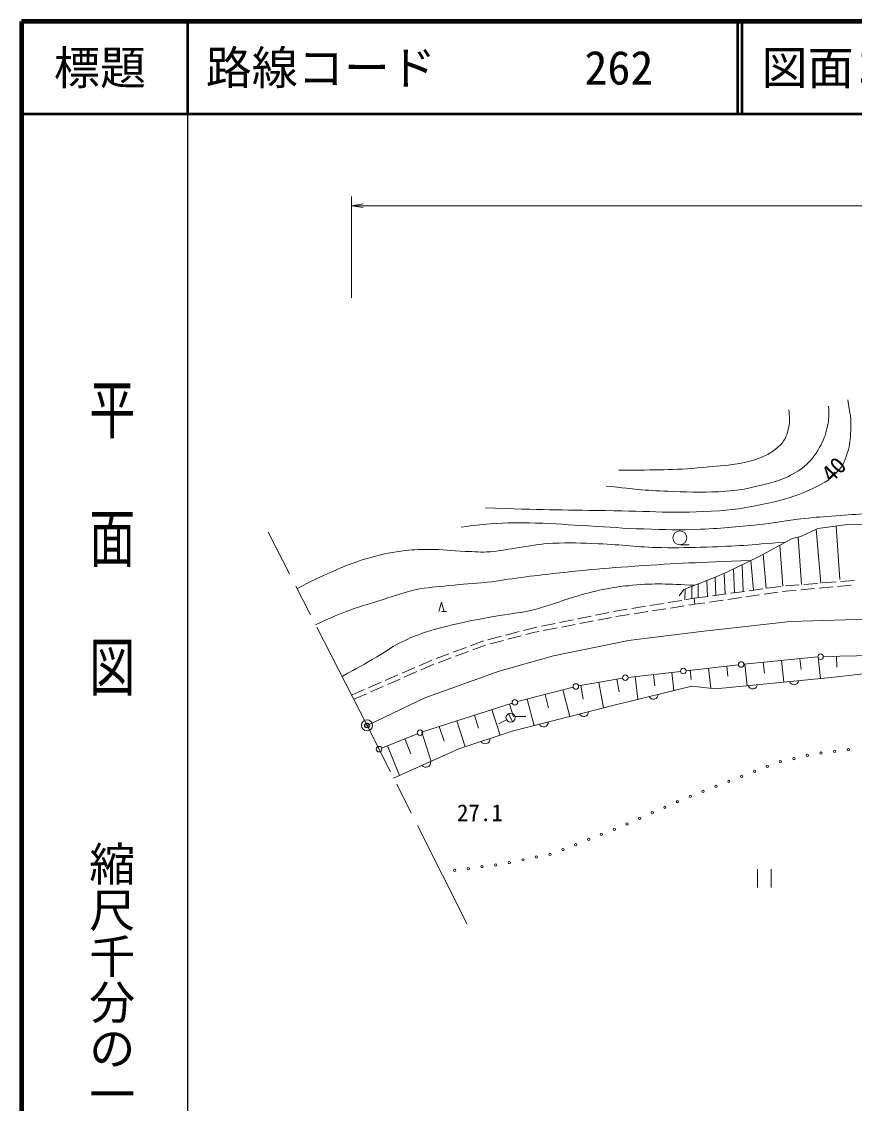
# Model space of a CAD drawing. Units: millimetres at full size, sheet at 1:1000; details may follow other scales. Extents: x 40000 to 680000, y 20000 to 380000.
# Drawn here: x 40000 to 130460, y 262491 to 380000 of the extents above; entities that cross this region are included whole.
import ezdxf
from ezdxf.enums import TextEntityAlignment as Align

# ---------------------------------------------------------------- set-up
doc = ezdxf.new("R2010")
doc.units = ezdxf.units.MM
doc.header["$LTSCALE"] = 1000
doc.header["$PDMODE"] = 32
doc.header["$PDSIZE"] = 500
doc.linetypes.add('CHAIN', pattern=[18.5, 12, -1.5, 3.5, -1.5])
for name, color, linetype, lineweight in [('M-BGD', 7, 'Continuous', 13), ('M-BMK', 2, 'CHAIN', 13), ('M-BMK-SRVR', 3, 'Continuous', 13), ('M-STR-HTXT', 7, 'Continuous', 13), ('M-TTL', 2, 'Continuous', 140), ('M-TTL-BAND', 7, 'Continuous', 25), ('M-TTL-LINE', 7, 'Continuous', 50)]:
    doc.layers.add(name, color=color, linetype=linetype, lineweight=lineweight)
for name, color, linetype in [('M-BGD-HTXT', 7, 'Continuous'), ('M-OTRS', 6, 'Continuous'), ('M-TTL-TXT', 7, 'Continuous')]:
    doc.layers.add(name, color=color, linetype=linetype)
doc.styles.add('@ＭＳ ゴシック', font='')
doc.styles.add('ＭＳ ゴシック', font='')
doc.styles.get('@ＭＳ ゴシック').set_extended_font_data('@MS Gothic')
doc.styles.get('ＭＳ ゴシック').set_extended_font_data('MS Gothic')

# ---------------------------------------------------------------- blocks, each defined once
blk = doc.blocks.new('open_arrow')
at = {"color": 0, "linetype": 'Continuous', "lineweight": -2}
blk.add_lwpolyline([(7.5, 1.25), (0, 0), (7.5, -1.25)], dxfattribs=at)

msp = doc.modelspace()

# ---------------------------------------------------------------- linework, layer by layer
at = {"layer": 'M-BGD'}
for p, q in [((126482, 324941), (124654, 324059)), ((126316, 324861), (126820, 319009)), ((129961, 325398), (126482, 324941)), ((128482, 325204), (128873, 319388)), ((133856, 325326), (129961, 325398)), ((111499, 323175), (112499, 323175)), ((123699, 323861), (120043, 321846)), ((124654, 324059), (123699, 323861)), ((124342, 323994), (124725, 318841)), ((120568, 322136), (120883, 318428)), ((122381, 323135), (122704, 318679)), ((120043, 321846), (116605, 320195)), ((118278, 320999), (118392, 318085)), ((119228, 321455), (119500, 318238)), ((116605, 320195), (115276, 319603)), ((115328, 319626), (115404, 317674)), ((116320, 320068), (116408, 317812)), ((117328, 320542), (117429, 317953)), ((115276, 319603), (111953, 318305)), ((112794, 318633), (112802, 317309)), ((113503, 318910), (113498, 317411)), ((114425, 319271), (114492, 317548)), ((121000, 318444), (122486, 318649)), ((122983, 318701), (124478, 318821)), ((124977, 318861), (126472, 318981)), ((128117, 318594), (126623, 318462)), ((126970, 319021), (128465, 319140)), ((130110, 318771), (128615, 318638)), ((128964, 319180), (130459, 319300)), ((111953, 318305), (111423, 317630)), ((112056, 317187), (112081, 318355)), ((112206, 317211), (113075, 317353)), ((113075, 317353), (114561, 317558)), ((113075, 317353), (113131, 316720)), ((115056, 317626), (116542, 317831)), ((118186, 317458), (116702, 317242)), ((117037, 317899), (118523, 318103)), ((120165, 317747), (118681, 317531)), ((119019, 318172), (120505, 318376)), ((122144, 318036), (120660, 317820)), ((124133, 318241), (122639, 318108)), ((126125, 318417), (124631, 318285)), ((85306, 315932), (85606, 316932)), ((85606, 316932), (85906, 315932)), ((104311, 315923), (105791, 316165)), ((106285, 316245), (107765, 316487)), ((108259, 316567), (109739, 316809)), ((108513, 315990), (109995, 316224)), ((110233, 316889), (111713, 317131)), ((110489, 316302), (111970, 316537)), ((112464, 316615), (113131, 316720)), ((114228, 316880), (113131, 316720)), ((116207, 317169), (114723, 316953)), ((85656, 315932), (86156, 315932)), ((98433, 314721), (99902, 315023)), ((100392, 315124), (101861, 315426)), ((102351, 315527), (103820, 315829)), ((102597, 314992), (104070, 315275)), ((104562, 315365), (106044, 315600)), ((106538, 315678), (108019, 315912)), ((94527, 313863), (95536, 314125)), ((95536, 314125), (95984, 314217)), ((95766, 313677), (96215, 313764)), ((96474, 314318), (97943, 314620)), ((96706, 313858), (98179, 314142)), ((98670, 314236), (100143, 314519)), ((100634, 314614), (102106, 314897)), ((88768, 312199), (90175, 312719)), ((90656, 312855), (92108, 313233)), ((90886, 312407), (92337, 312785)), ((92591, 313359), (94043, 313737)), ((92821, 312911), (94273, 313288)), ((94756, 313414), (95766, 313677)), ((86893, 311505), (88299, 312025)), ((87122, 311057), (88529, 311577)), ((88998, 311751), (90405, 312271)), ((83174, 310035), (84549, 310636)), ((85017, 310811), (86424, 311331)), ((85246, 310363), (86653, 310883)), ((118467, 310197), (126490, 310980)), ((120567, 310402), (120682, 309228)), ((122558, 310596), (122786, 308254)), ((124548, 310790), (124663, 309619)), ((126539, 310985), (126767, 308649)), ((127088, 311016), (132512, 311137)), ((128537, 311048), (128564, 309875)), ((81341, 309235), (82716, 309835)), ((81570, 308787), (82945, 309387)), ((83403, 309587), (84778, 310188)), ((105879, 308768), (111576, 309417)), ((108640, 309083), (108781, 307846)), ((110627, 309309), (110852, 307338)), ((112172, 309485), (117870, 310134)), ((112615, 309535), (112727, 308550)), ((114602, 309762), (114850, 307582)), ((116589, 309988), (116713, 308898)), ((118577, 310207), (118806, 307860)), ((77675, 307635), (79050, 308235)), ((79508, 308435), (80883, 309035)), ((79737, 307987), (81112, 308587)), ((100496, 307831), (105285, 308682)), ((102705, 308224), (103197, 305454)), ((104674, 308573), (104920, 307188)), ((106653, 308856), (106935, 306383)), ((75842, 306835), (77217, 307435)), ((76071, 306387), (77446, 306987)), ((77904, 307187), (79279, 307787)), ((93868, 306130), (99910, 307703)), ((96856, 306908), (97231, 305466)), ((98791, 307412), (99545, 304516)), ((100736, 307874), (100997, 306401)), ((83561, 302851), (93292, 305963)), ((92994, 305868), (93439, 304476)), ((94920, 306404), (95671, 303520)), ((89184, 304649), (89635, 303239)), ((91089, 305259), (91980, 302475)), ((93338, 303942), (92894, 304838)), ((93603, 304504), (94772, 304510)), ((85374, 303431), (85883, 301841)), ((87279, 304040), (88182, 301219)), ((92668, 304168), (91785, 303731)), ((79105, 301079), (82997, 302647)), ((81609, 302088), (82261, 300470)), ((83469, 302821), (84486, 299642)), ((79754, 301341), (81057, 298105)), ((119920, 287933), (119920, 285933)), ((121420, 285933), (121420, 287933))]:
    msp.add_line(p, q, dxfattribs=at)
msp.add_lwpolyline([(80414, 297817), (87499, 300993), (93294, 302909), (104511, 305791), (112814, 307817), (115385, 307521), (127957, 308767), (138784, 309967)], dxfattribs=at)
for centre, radius in [((111499, 323925), 750), ((118168, 310168), 300), ((126788, 311009), 300), ((111874, 309451), 300), ((100201, 307779), 300), ((105581, 308734), 300), ((93578, 306055), 300), ((93116, 304390), 500), ((83275, 302759), 300), ((78826, 300967), 300), ((128316, 300718), 125), ((129805, 300899), 125), ((122431, 299597), 125), ((123890, 299943), 125), ((125350, 300289), 125), ((126827, 300537), 125), ((119617, 298569), 125), ((121013, 299117), 125), ((116824, 297473), 125), ((118221, 298021), 125), ((114032, 296377), 125), ((115428, 296925), 125), ((111245, 295267), 125), ((112635, 295829), 125), ((108499, 294059), 125), ((109872, 294663), 125), ((105753, 292850), 125), ((107126, 293454), 125), ((102976, 291716), 125), ((104370, 292271), 125), ((100189, 290607), 125), ((101582, 291162), 125), ((95919, 289242), 125), ((97389, 289538), 125), ((98795, 290052), 125), ((87040, 287801), 125), ((88527, 287997), 125), ((90014, 288193), 125), ((91501, 288390), 125), ((92978, 288649), 125), ((94448, 288945), 125)]:
    msp.add_circle(centre, radius, dxfattribs=at)
for centre, start, end in [((119421, 308034), 198.34177, 352.981), ((123899, 308478), 198.34177, 352.981), ((108636, 306913), 206.38734, 1.02658), ((101054, 305019), 207.09049, 1.72973), ((96695, 303899), 207.09049, 1.72973), ((90361, 302058), 210.9766, 5.61583), ((83911, 299508), 216.82986, 11.46909)]:
    msp.add_arc(centre, 512, start, end, dxfattribs=at)
for points, knots in [([(87753, 325090), (89263, 325295), (89696, 325337), (90947, 325433), (92846, 325578), (93918, 325568), (95823, 325526), (98089, 325476), (99354, 325337), (101618, 325215), (103948, 325088), (105252, 324960), (107584, 324887), (109987, 324813), (111337, 324750), (113738, 324856), (116410, 324974), (117903, 325127), (120561, 325417), (122155, 325591), (123035, 325792), (124627, 325978), (125927, 326129), (126657, 326189), (127961, 326289), (130629, 326496), (132127, 326576), (134800, 326694), (137501, 326814), (139014, 326894), (141717, 326913), (143671, 326926), (144765, 326827), (146718, 326866), (147548, 326882), (148035, 326820), (148837, 327037), (149063, 327099), (149182, 327174), (149366, 327318), (149634, 327527), (149770, 327669), (149974, 327941), (150284, 328355), (150340, 328665), (150504, 329156), (150824, 330116), (150809, 330707), (150940, 331711), (151166, 333442), (151185, 334424), (151298, 336166), (151394, 337638), (151418, 338113), (151501, 339936)], [0, 0, 0, 0, 1, 1, 1, 2, 2, 2, 3, 3, 3, 4, 4, 4, 5, 5, 5, 6, 6, 6, 7, 7, 7, 8, 8, 8, 9, 9, 9, 10, 10, 10, 11, 11, 11, 12, 12, 12, 13, 13, 13, 14, 14, 14, 15, 15, 15, 16, 16, 16, 17, 17, 17, 18, 18, 18, 18]), ([(90352, 327166), (96689, 326989), (98325, 326941), (103437, 326885), (108262, 326833), (110978, 326530), (115792, 326870), (117892, 327018), (119061, 327248), (121120, 327688), (122901, 328068), (123898, 328366), (125560, 329113), (126887, 329710), (127680, 330100), (128668, 331169), (129274, 331826), (129449, 332350), (129719, 333202), (130001, 334091), (130017, 334632), (130070, 335563), (130144, 336878), (130006, 337416), (129737, 338920)], [0, 0, 0, 0, 1, 1, 1, 2, 2, 2, 3, 3, 3, 4, 4, 4, 5, 5, 5, 6, 6, 6, 7, 7, 7, 8, 8, 8, 8]), ([(127663, 338246), (127702, 337212), (127717, 336812), (127523, 335925), (127328, 335038), (127122, 334553), (126681, 333759), (126247, 332977), (125959, 332536), (125295, 331937), (124574, 331286), (124100, 330981), (123223, 330566), (121923, 329950), (121097, 329838), (119702, 329491), (118471, 329184), (117758, 329090), (116493, 328992), (114254, 328819), (112989, 328894), (110744, 328961), (107913, 329046), (106936, 329177), (103516, 329553)], [0, 0, 0, 0, 1, 1, 1, 2, 2, 2, 3, 3, 3, 4, 4, 4, 5, 5, 5, 6, 6, 6, 7, 7, 7, 8, 8, 8, 8]), ([(104863, 331275), (109261, 331313), (110501, 331250), (114094, 331578), (115520, 331709), (116325, 331749), (117739, 331976), (118933, 332167), (119606, 332342), (120715, 332825), (121211, 333041), (121455, 333240), (121883, 333572), (122267, 333871), (122505, 334038), (122771, 334445), (123115, 334972), (123206, 335339), (123332, 335956), (123479, 336677), (123424, 337018), (123332, 337841)], [0, 0, 0, 0, 1, 1, 1, 2, 2, 2, 3, 3, 3, 4, 4, 4, 5, 5, 5, 6, 6, 6, 7, 7, 7, 7]), ([(69916, 318404), (71694, 319328), (72204, 319594), (73722, 320244), (75234, 320891), (76084, 321268), (77664, 321724), (79027, 322118), (79810, 322294), (81216, 322487), (82387, 322649), (83056, 322645), (84238, 322659), (85785, 322677), (86648, 322505), (88195, 322456), (89259, 322422), (89859, 322334), (90921, 322409), (92161, 322497), (92837, 322711), (94068, 322877), (95484, 323068), (96271, 323261), (97698, 323329), (99625, 323420), (100708, 323350), (102636, 323282), (105317, 323187), (106809, 322902), (109491, 322861), (111420, 322832), (112501, 322869), (114429, 322923), (117776, 323018), (118885, 323140), (122984, 323467)], [0, 0, 0, 0, 1, 1, 1, 2, 2, 2, 3, 3, 3, 4, 4, 4, 5, 5, 5, 6, 6, 6, 7, 7, 7, 8, 8, 8, 9, 9, 9, 10, 10, 10, 11, 11, 11, 12, 12, 12, 12]), ([(71937, 314459), (73224, 315086), (73603, 315254), (74699, 315700), (76229, 316322), (77134, 316547), (78708, 317050), (80281, 317552), (81144, 317915), (82758, 318265), (84169, 318571), (84989, 318585), (86424, 318743), (88023, 318918), (88929, 318907), (90527, 319096), (92003, 319270), (92822, 319436), (94297, 319625), (96933, 319963), (98414, 320122), (101058, 320394), (103224, 320617), (104442, 320683), (106614, 320840), (111534, 321197), (113137, 321220), (119228, 321455)], [0, 0, 0, 0, 1, 1, 1, 2, 2, 2, 3, 3, 3, 4, 4, 4, 5, 5, 5, 6, 6, 6, 7, 7, 7, 8, 8, 8, 9, 9, 9, 9]), ([(74802, 308865), (76643, 309873), (77133, 310131), (78596, 310996), (79552, 311561), (80040, 311961), (81026, 312471), (81941, 312944), (82474, 313178), (83446, 313520), (84923, 314039), (85784, 314235), (87310, 314590), (89100, 315006), (90122, 315157), (91931, 315483), (93365, 315741), (94191, 315770), (95608, 316106), (96387, 316291), (96806, 316459), (97571, 316698), (98709, 317054), (99330, 317309), (100479, 317633), (101678, 317971), (102353, 318155), (103574, 318401), (104648, 318618), (105266, 318656), (106357, 318765), (108995, 319028), (109967, 318899), (113145, 318771)], [0, 0, 0, 0, 1, 1, 1, 2, 2, 2, 3, 3, 3, 4, 4, 4, 5, 5, 5, 6, 6, 6, 7, 7, 7, 8, 8, 8, 9, 9, 9, 10, 10, 10, 11, 11, 11, 11])]:
    msp.add_open_spline(points, degree=3, knots=knots, dxfattribs=at)
at = {"layer": 'M-BMK'}
for p, q in [((77525, 303549), (66777, 324533)), ((123508, 314850), (135519, 315177)), ((105936, 312770), (114091, 313798)), ((114091, 313798), (123508, 314850)), ((97780, 311111), (105936, 312770)), ((91868, 309452), (97780, 311111)), ((83783, 306531), (91868, 309452)), ((77525, 303549), (83783, 306531)), ((88402, 281971), (77525, 303549))]:
    msp.add_line(p, q, dxfattribs=at)
at = {"layer": 'M-BMK-SRVR'}
msp.add_circle((77525, 303549), 600, dxfattribs=at)
at = {"layer": 'M-OTRS'}
msp.add_point((77525, 303549), dxfattribs=at)
at = {"layer": 'M-STR-HTXT'}
for p, q in [((75842, 350000), (75842, 361000)), ((75842, 360000), (286460, 360000))]:
    msp.add_line(p, q, dxfattribs=at)
at = {"layer": 'M-TTL'}
for p, q in [((40000, 380000), (40000, 20000)), ((680000, 380000), (40000, 380000))]:
    msp.add_line(p, q, dxfattribs=at)
at = {"layer": 'M-TTL-BAND'}
msp.add_line((58000, 370000), (58000, 20000), dxfattribs=at)
at = {"layer": 'M-TTL-LINE'}
for p, q in [((58000, 380000), (58000, 370000)), ((117750, 380000), (117750, 370000)), ((118250, 380000), (118250, 370000)), ((40000, 370000), (680000, 370000))]:
    msp.add_line(p, q, dxfattribs=at)

# ---------------------------------------------------------------- block references
at = {"layer": 'M-STR-HTXT', "xscale": 167, "yscale": 167}
msp.add_blockref('open_arrow', (75842, 360000), dxfattribs=at)

# ---------------------------------------------------------------- texts
at = {"layer": 'M-BGD-HTXT', "style": 'ＭＳ ゴシック'}
msp.add_text('40', height=1833, rotation=45.718, dxfattribs=at).set_placement((129265, 330330), align=Align.BOTTOM_CENTER)
msp.add_text('27.1', height=1833, dxfattribs=at).set_placement((89783, 292593), align=Align.BOTTOM_CENTER)
at = {"layer": 'M-TTL-BAND', "style": '@ＭＳ ゴシック', "width": 1.4}
msp.add_text('平  面  図', height=3666, rotation=270, dxfattribs=at).set_placement((49777, 306475), align=Align.MIDDLE_RIGHT)
at = {"layer": 'M-TTL-BAND', "style": '@ＭＳ ゴシック'}
msp.add_text('縮尺千分の一', height=3666, rotation=270, dxfattribs=at).set_placement((49777, 261030), align=Align.MIDDLE_RIGHT)
at = {"layer": 'M-TTL-TXT', "style": 'ＭＳ ゴシック'}
msp.add_text('標題', height=3666, dxfattribs=at).set_placement((48500, 375000), align=Align.MIDDLE_CENTER)
for s, p in [('路線コード', (60000, 375000)), ('262', (101142, 375000)), ('図面コード', (120380, 375000))]:
    msp.add_text(s, height=3666, dxfattribs=at).set_placement(p, align=Align.MIDDLE_LEFT)

doc.saveas('drawing.dxf')
